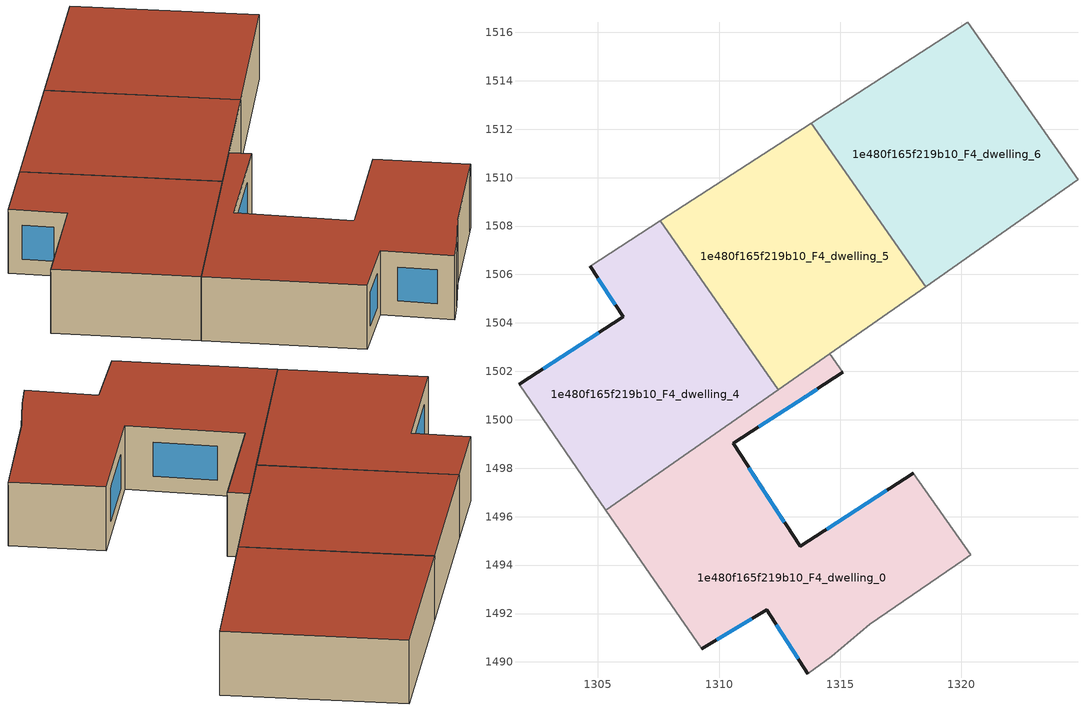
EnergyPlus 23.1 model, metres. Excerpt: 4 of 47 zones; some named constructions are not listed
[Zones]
1e480f165f219b10_F4_dwelling_0
 floor to 1e480f165f219b10_F3_dwelling_0 (EU_floor_Construction): 1315.12,1501.96 1310.58,1499.03 1313.34,1494.78 1318.03,1497.8 1320.39,1494.43 1320.1,1494.23 1316.22,1491.56 1314.65,1490.24 1313.66,1489.51 1311.97,1492.15 1309.28,1490.54 1305.33,1496.27 1314.58,1502.74 z12
 wall outside (EU_wall_Construction): 1309.28,1490.54 1311.97,1492.15 1313.66,1489.51 / 1318.03,1497.8 1313.34,1494.78 1310.58,1499.03 1315.12,1501.96 z12:15
 wall adiabatic (EU_wall_Construction): 1305.33,1496.27 1309.28,1490.54 / 1313.66,1489.51 1314.65,1490.24 1316.22,1491.56 1320.1,1494.23 1320.39,1494.43 z12:15
 wall to 1e480f165f219b10_F4_dwelling_1 (EU_wall_Construction): 1315.12,1501.96 1314.58,1502.74 / 1320.39,1494.43 1318.03,1497.8 z12:15
 wall to 1e480f165f219b10_F4_dwelling_4 (EU_wall_Construction): 1312.45,1501.25 1305.33,1496.27 z12:15
 wall to 1e480f165f219b10_F4_dwelling_5 (EU_wall_Construction): 1314.58,1502.74 1312.45,1501.25 z12:15
 window (EU_Window_Construction): 1309.91,1490.92 1311.34,1491.77 / 1311.64,1499.71 1314.05,1501.27 / 1312.69,1495.77 1311.23,1498.03 / 1316.93,1497.09 1314.44,1495.49 / 1312.37,1491.53 1313.27,1490.13 z12.7:14.3
 roof outside (EU_roof_Construction): 1316.22,1491.56 1320.1,1494.23 1320.39,1494.43 1318.03,1497.8 1313.34,1494.78 1310.58,1499.03 1315.12,1501.96 1314.58,1502.74 1305.33,1496.27 1309.28,1490.54 1311.97,1492.15 1313.66,1489.51 1314.65,1490.24 z15
1e480f165f219b10_F4_dwelling_4
 floor to 1e480f165f219b10_F3_dwelling_4 (EU_floor_Construction): 1307.57,1508.22 1312.45,1501.25 1305.33,1496.27 1301.74,1501.46 1306.04,1504.25 1304.67,1506.34 z12
 wall outside (EU_wall_Construction): 1304.67,1506.34 1306.04,1504.25 1301.74,1501.46 z12:15
 wall to 1e480f165f219b10_F4_dwelling_5 (EU_wall_Construction): 1312.45,1501.25 1307.57,1508.22 z12:15
 wall adiabatic (EU_wall_Construction): 1301.74,1501.46 1305.33,1496.27 / 1307.57,1508.22 1304.67,1506.34 z12:15
 window (EU_Window_Construction): 1305.03,1503.6 1302.75,1502.12 / 1304.99,1505.85 1305.72,1504.75 z12.7:14.3
 roof outside (EU_roof_Construction): 1312.45,1501.25 1307.57,1508.22 1304.67,1506.34 1306.04,1504.25 1301.74,1501.46 1305.33,1496.27 z15
1e480f165f219b10_F4_dwelling_5
 floor to 1e480f165f219b10_F3_dwelling_5 (EU_floor_Construction): 1313.81,1512.25 1318.53,1505.5 1312.45,1501.25 1307.57,1508.22 z12
 wall adiabatic (EU_wall_Construction): 1313.81,1512.25 1307.57,1508.22 z12:15
 wall to 1e480f165f219b10_F4_dwelling_6 (EU_wall_Construction): 1318.53,1505.5 1313.81,1512.25 z12:15
 wall to 1e480f165f219b10_F4_dwelling_1 (EU_wall_Construction): 1314.58,1502.74 1318.53,1505.5 z12:15
 roof outside (EU_roof_Construction): 1318.53,1505.5 1313.81,1512.25 1307.57,1508.22 1312.45,1501.25 z15
1e480f165f219b10_F4_dwelling_6
 floor to 1e480f165f219b10_F3_dwelling_6 (EU_floor_Construction): 1320.27,1516.42 1324.82,1509.9 1318.53,1505.5 1313.81,1512.25 z12
 wall adiabatic (EU_wall_Construction): 1320.27,1516.42 1313.81,1512.25 z12:15
 wall to 1e480f165f219b10_F4_dwelling_7 (EU_wall_Construction): 1324.82,1509.9 1320.27,1516.42 z12:15
 wall to 1e480f165f219b10_F4_dwelling_1 (EU_wall_Construction): 1318.53,1505.5 1324.82,1509.9 z12:15
 roof outside (EU_roof_Construction): 1324.82,1509.9 1320.27,1516.42 1313.81,1512.25 1318.53,1505.5 z15
[SCHEDULE:FILE] Column Number=1; Rows to Skip at Top=0; Number of Hours of Data=8760; Column Separator=Comma; Interpolate to Timestep=No; Minutes per Item=60; Adjust Schedule for Daylight Savings=Yes
Name | File
EU_Step8_GainSchedule_1e480f165f219b10_F4_dwelling_2_f000 | ../../schedules/1e480f165f219b10/1e480f165f219b10_F4_dwelling_2_f000_gain.csv
EU_Step8_GainSchedule_1e480f165f219b10_F4_dwelling_3_f000 | ../../schedules/1e480f165f219b10/1e480f165f219b10_F4_dwelling_3_f000_gain.csv
EU_Step8_GainSchedule_1e480f165f219b10_F4_dwelling_4_f000 | ../../schedules/1e480f165f219b10/1e480f165f219b10_F4_dwelling_4_f000_gain.csv
EU_Step8_GainSchedule_1e480f165f219b10_F4_dwelling_5_f000 | ../../schedules/1e480f165f219b10/1e480f165f219b10_F4_dwelling_5_f000_gain.csv
EU_Step8_GainSchedule_1e480f165f219b10_F4_dwelling_6_f000 | ../../schedules/1e480f165f219b10/1e480f165f219b10_F4_dwelling_6_f000_gain.csv
EU_Step8_GainSchedule_1e480f165f219b10_F4_dwelling_7_f000 | ../../schedules/1e480f165f219b10/1e480f165f219b10_F4_dwelling_7_f000_gain.csv
EU_Step8_GainSchedule_1e480f165f219b10_F4_dwelling_8_f000 | ../../schedules/1e480f165f219b10/1e480f165f219b10_F4_dwelling_8_f000_gain.csv
